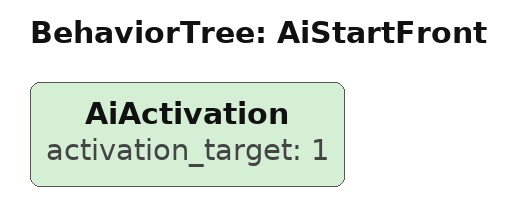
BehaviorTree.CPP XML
<?xml version="1.0" encoding="UTF-8"?>
<root BTCPP_format="4">
  <BehaviorTree ID="AiStartFront">
    <AiActivation activation_target="1"/>
  </BehaviorTree>

</root>
